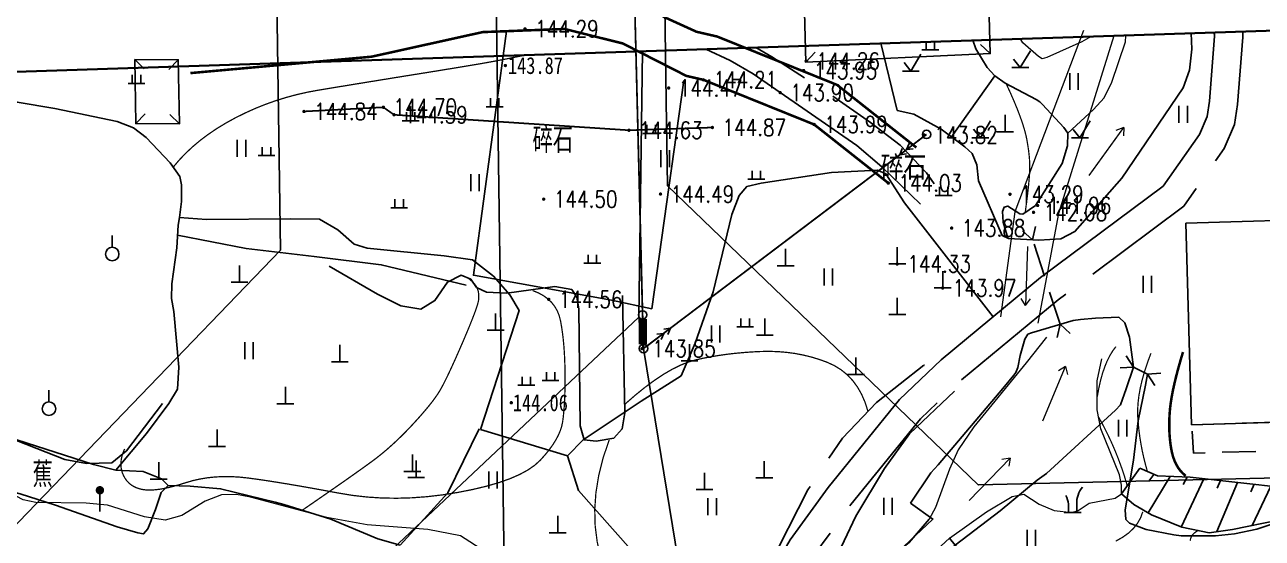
# Model space of a CAD drawing. Extents: x 529262 to 576451, y 2694391 to 2717535.
# Drawn here: x 564718.1 to 564791.4, y 2709362 to 2709392.4 of the extents above; entities that cross this region are included whole.
import ezdxf
from ezdxf.enums import TextEntityAlignment as Align
from ezdxf.xclip import XClip

# ---------------------------------------------------------------- set-up
doc = ezdxf.new("R2010")
doc.units = 0
doc.header["$XCLIPFRAME"] = 0
for name, pattern in [('ACAD_ISO12W100', [22, 12, -3, 0.5, -3, 0.5, -3]), ('X2', [10, 8, -2]), ('X3', [5, 4, -1]), ('X5', [3, 2, -1])]:
    doc.linetypes.add(name, pattern=pattern)
doc.layers.add('ASSIST', color=7, linetype='Continuous', plot=False)
for name, color, linetype in [('DGX', 8, 'Continuous'), ('DLDW', 8, 'Continuous'), ('DLSS', 4, 'Continuous'), ('DMTZ', 8, 'Continuous'), ('GCD', 8, 'Continuous'), ('GXYZ', 8, 'Continuous'), ('JMD', 8, 'Continuous'), ('PP-COM', 7, 'Continuous'), ('RD-中线', 40, 'Continuous'), ('RD-红线', 7, 'Continuous'), ('ZBTZ', 8, 'Continuous'), ('ZJ', 7, 'Continuous'), ('断_中心点', 252, 'Continuous')]:
    doc.layers.add(name, color=color, linetype=linetype)
doc.layers.add('SXSS', color=5, linetype='Continuous', lineweight=0)
doc.layers.add('控制界线1', color=30, linetype='ACAD_ISO12W100', lineweight=35)
doc.styles.add('HZ', font='rs.shx', dxfattribs={"width": 0.8, "bigfont": 'hztxt.shx'})
doc.styles.add('宋体', font='', dxfattribs={"width": 0.75})
doc.styles.get('宋体').set_extended_font_data('SimSun')
doc.linetypes.add('10421', pattern='A,2,[150,AAA.SHX,S=0.5,R=0,X=0,Y=0.5],1e-11', length=2)
doc.linetypes.add('10422', pattern='A,0.75,[150,AAA.SHX,S=0.5,R=0,X=0,Y=0.5],1.5,[177,AAA.SHX,S=1,R=0,X=0,Y=0.4],0.75', length=3)
doc.linetypes.add('1161', pattern='A,0,[149,AAA.SHX,S=0.15,R=0,X=0,Y=0],-1.6', length=1.6)

# ---------------------------------------------------------------- blocks, each defined once
blk = doc.blocks.new('GC200')
at = {"linetype": 'Continuous', "const_width": 0.2, "flags": 128}
blk.add_lwpolyline([(-0.1, 0, 1), (0.1, 0, 1)], format="xyb", close=True, dxfattribs=at)
blk = doc.blocks.new('A$C19FD0107')
at = {"layer": 'RD-中线', "color": 8, "linetype": 'Continuous', "flags": 128}
blk.add_lwpolyline([(-6304.349, 15846.456), (-6276.374, 15793.412, -0.118286), (-6262.53, 15739.157), (-6247.438, 14688.772)], format="xyb", dxfattribs=at)
at = {"layer": 'RD-红线', "color": 8, "linetype": 'Continuous', "flags": 128}
for points in [[(-6244.919, 15209.494), (-6244.777, 15199.645), (-6241.851, 14995.965), (-6241.798, 14992.278)], [(-6265.464, 15038.446), (-6264.745, 14988.451)], [(-6173.391, 14975.716), (-6223.359, 14974.542), (-6223.377, 14974.542)]]:
    blk.add_lwpolyline(points, dxfattribs=at)
at = {"layer": 'RD-红线', "color": 8}
for points in [[(-6241.798, 14992.278), (-6223.377, 14974.542, 0.41689)], [(-6282.344, 14970.197), (-6264.745, 14988.451, 0.411931)]]:
    blk.add_lwpolyline(points, format="xyb", dxfattribs=at)
blk = doc.blocks.new('gc210')
at = {"color": 8}
for p, q in [((-1, 0), (1, 0)), ((-0.5, 1), (-0.5, 0)), ((0.5, 1), (0.5, 0))]:
    blk.add_line(p, q, dxfattribs=at)
for centre, radius, start, end in [((3.4, 1.11), 2.91, 139.3312, 182.0887), ((-2.94, 0.81), 2.45, 4.3743, 29.0242)]:
    blk.add_arc(centre, radius, start, end, dxfattribs=at)
blk = doc.blocks.new('gc119')
at = {"color": 8}
for p, q in [((-1, 0), (1, 0)), ((-0.5, 1), (-0.5, 0)), ((0.5, 1), (0.5, 0))]:
    blk.add_line(p, q, dxfattribs=at)
blk = doc.blocks.new('gc121')
at = {"color": 8}
for p, q in [((-0.5, -1), (-0.5, 1)), ((0.5, -1), (0.5, 1))]:
    blk.add_line(p, q, dxfattribs=at)
blk = doc.blocks.new('gc037')
for p, q in [((0, 0), (-1.39, 0.8)), ((-1.39, -0.8), (0, 0))]:
    blk.add_line(p, q)
blk = doc.blocks.new('gc086')
at = {"color": 8}
for p, q in [((0, 0), (7, 0)), ((7, 0), (6.18, 0.57)), ((7, 0), (6.18, -0.57))]:
    blk.add_line(p, q, dxfattribs=at)
blk = doc.blocks.new('gc165')
at = {"color": 8}
blk.add_line((0, 0), (0, 2), dxfattribs=at)
at = {"color": 8, "const_width": 0.5}
blk.add_lwpolyline([(-0.25, 2.5, 1), (0.25, 2.5, 1)], format="xyb", close=True, dxfattribs=at)
blk = doc.blocks.new('gc125')
at = {"color": 8}
blk.add_line((0, 0.8), (0, 2.2), dxfattribs=at)
blk.add_circle((0, 0), 0.8, dxfattribs=at)
blk = doc.blocks.new('gc111')
for p, q in [((0, 0), (0, 2)), ((-1, 0), (1, 0))]:
    blk.add_line(p, q)
blk = doc.blocks.new('gc123')
at = {"color": 8}
for p, q in [((0, 0), (1.2, 2)), ((-1, 0), (1, 0)), ((0, 0), (-0.8, 1))]:
    blk.add_line(p, q, dxfattribs=at)
blk = doc.blocks.new('gc170')
at = {"color": 8, "linetype": 'Continuous'}
blk.add_circle((0, 0), 0.5, dxfattribs=at)
blk = doc.blocks.new('gc013a')
at = {"linetype": 'Continuous'}
blk.add_line((0.5, 0), (4, 0), dxfattribs=at)
at = {"linetype": 'Continuous', "flags": 128}
for points in [[(2.31, -0.4), (3, 0), (2.31, 0.4)], [(3.31, -0.4), (4, 0), (3.31, 0.4)]]:
    blk.add_lwpolyline(points, dxfattribs=at)

msp = doc.modelspace()

# ---------------------------------------------------------------- linework, layer by layer
at = {"layer": 'ASSIST', "linetype": 'Continuous', "elevation": 24.553, "flags": 128}
for points in [[(564754.771, 2709373.22), (564753.37, 2709428.462), (564752.671, 2709479.539), (564751.864, 2709529.133), (564750.702, 2709593.456), (564750.73, 2709596.38)], [(564754.771, 2709373.22), (564753.37, 2709428.462), (564752.671, 2709479.539), (564751.864, 2709529.133), (564750.702, 2709593.456), (564750.73, 2709596.38)], [(564754.771, 2709373.22), (564771.553, 2709385.925)], [(564754.771, 2709373.22), (564771.553, 2709385.925)], [(564754.738, 2709373.22), (564754.72, 2709375.22)], [(564754.738, 2709373.22), (564754.72, 2709375.22)]]:
    msp.add_lwpolyline(points, dxfattribs=at)
at = {"layer": 'ASSIST', "color": 252, "linetype": 'Continuous', "flags": 128}
for points in [[(564754.497, 2709375.095), (564754.702, 2709390.865)], [(564754.497, 2709375.095), (564754.702, 2709390.865)], [(564718.232, 2709340.933), (564754.497, 2709375.095)], [(564718.232, 2709340.933), (564754.497, 2709375.095)], [(564754.783, 2709373.115), (564754.497, 2709375.095)], [(564754.783, 2709373.115), (564754.497, 2709375.095)], [(564754.783, 2709373.115), (564761.403, 2709332.611)], [(564754.783, 2709373.115), (564761.403, 2709332.611)]]:
    msp.add_lwpolyline(points, dxfattribs=at)
at = {"layer": 'DGX', "color": 252, "linetype": 'Continuous', "const_width": 0.075, "elevation": 144, "flags": 128}
msp.add_lwpolyline([(564726.895, 2709383.984), (564727.248, 2709384.402), (564727.632, 2709384.805), (564728.045, 2709385.192), (564728.489, 2709385.564), (564728.964, 2709385.921), (564729.468, 2709386.263), (564730.003, 2709386.589), (564730.569, 2709386.901), (564731.154, 2709387.192), (564731.748, 2709387.459), (564732.351, 2709387.702), (564732.964, 2709387.92), (564733.585, 2709388.114), (564734.216, 2709388.283), (564734.856, 2709388.428), (564735.505, 2709388.548), (564736.159, 2709388.656), (564736.817, 2709388.764), (564737.476, 2709388.872), (564738.138, 2709388.98), (564738.803, 2709389.088), (564739.47, 2709389.196), (564740.14, 2709389.305), (564740.812, 2709389.413), (564741.462, 2709389.517), (564742.065, 2709389.614), (564742.62, 2709389.704), (564743.129, 2709389.787), (564743.591, 2709389.862), (564744.006, 2709389.931), (564744.374, 2709389.992), (564744.695, 2709390.045), (564744.989, 2709390.095), (564745.276, 2709390.145), (564745.557, 2709390.195), (564745.831, 2709390.245), (564746.098, 2709390.295), (564746.359, 2709390.345), (564746.612, 2709390.394), (564746.86, 2709390.444), (564747.109, 2709390.495), (564747.371, 2709390.547), (564747.644, 2709390.601), (564747.841, 2709390.639)], dxfattribs=at)
at = {"layer": 'DGX', "color": 252, "linetype": 'Continuous', "flags": 128}
for points, const_width in [([(564777.399, 2709381.295), (564777.406, 2709381.345), (564777.415, 2709381.411), (564777.425, 2709381.492), (564777.438, 2709381.589), (564777.452, 2709381.7), (564777.469, 2709381.828), (564777.487, 2709381.971), (564777.508, 2709382.129), (564777.529, 2709382.297), (564777.549, 2709382.468), (564777.569, 2709382.644), (564777.588, 2709382.823), (564777.606, 2709383.006), (564777.623, 2709383.193), (564777.64, 2709383.383), (564777.656, 2709383.578), (564777.667, 2709383.78), (564777.67, 2709383.996), (564777.664, 2709384.224), (564777.65, 2709384.465), (564777.627, 2709384.72), (564777.595, 2709384.987), (564777.555, 2709385.266), (564777.506, 2709385.559), (564777.441, 2709385.874), (564777.349, 2709386.219), (564777.233, 2709386.595), (564777.09, 2709387.003), (564776.922, 2709387.441), (564776.729, 2709387.91), (564776.51, 2709388.41), (564776.266, 2709388.941)], 0.075), ([(564734.538, 2709363.633), (564735.257, 2709364.128), (564735.919, 2709364.587), (564736.525, 2709365.008), (564737.074, 2709365.391), (564737.565, 2709365.737), (564738, 2709366.046), (564738.378, 2709366.317), (564738.698, 2709366.55), (564738.991, 2709366.772), (564739.285, 2709367.007), (564739.58, 2709367.256), (564739.875, 2709367.518), (564740.172, 2709367.794), (564740.47, 2709368.083), (564740.768, 2709368.386), (564741.068, 2709368.702), (564741.356, 2709369.016), (564741.62, 2709369.313), (564741.86, 2709369.593), (564742.076, 2709369.855), (564742.268, 2709370.1), (564742.436, 2709370.328), (564742.58, 2709370.538), (564742.701, 2709370.73), (564742.816, 2709370.936), (564742.947, 2709371.185), (564743.093, 2709371.476), (564743.253, 2709371.811), (564743.429, 2709372.189), (564743.62, 2709372.61), (564743.825, 2709373.075), (564744.046, 2709373.582), (564744.26, 2709374.084), (564744.447, 2709374.534), (564744.607, 2709374.931), (564744.74, 2709375.275), (564744.846, 2709375.567), (564744.924, 2709375.805), (564744.975, 2709375.991), (564744.999, 2709376.124), (564745.006, 2709376.229), (564745.008, 2709376.329), (564745.004, 2709376.425), (564744.994, 2709376.516), (564744.979, 2709376.603), (564744.958, 2709376.685), (564744.931, 2709376.763), (564744.899, 2709376.836), (564744.86, 2709376.908), (564744.812, 2709376.98), (564744.755, 2709377.052), (564744.69, 2709377.126), (564744.616, 2709377.199), (564744.534, 2709377.273), (564744.443, 2709377.348), (564744.343, 2709377.423)], 0.075), ([(564724.012, 2709367.274), (564723.922, 2709367.057), (564723.856, 2709366.845), (564723.812, 2709366.64), (564723.792, 2709366.439), (564723.796, 2709366.244), (564723.823, 2709366.055), (564723.873, 2709365.871), (564723.947, 2709365.693), (564724.039, 2709365.526), (564724.148, 2709365.378), (564724.272, 2709365.246), (564724.412, 2709365.133), (564724.567, 2709365.038), (564724.737, 2709364.96), (564724.923, 2709364.9), (564725.125, 2709364.858), (564725.347, 2709364.835), (564725.595, 2709364.834), (564725.87, 2709364.854), (564726.17, 2709364.894), (564726.497, 2709364.956), (564726.849, 2709365.04), (564727.228, 2709365.144), (564727.632, 2709365.269), (564728.055, 2709365.393), (564728.49, 2709365.491), (564728.936, 2709365.563), (564729.393, 2709365.611), (564729.861, 2709365.633), (564730.341, 2709365.63), (564730.833, 2709365.601), (564731.335, 2709365.547), (564731.864, 2709365.475), (564732.433, 2709365.392), (564733.043, 2709365.297), (564733.693, 2709365.191), (564734.384, 2709365.073), (564735.116, 2709364.944), (564735.889, 2709364.804), (564736.702, 2709364.653), (564737.541, 2709364.516), (564738.393, 2709364.419), (564739.257, 2709364.363), (564740.133, 2709364.348), (564741.021, 2709364.373), (564741.922, 2709364.439), (564742.835, 2709364.545), (564743.76, 2709364.692), (564744.651, 2709364.868), (564745.463, 2709365.062), (564746.194, 2709365.274), (564746.846, 2709365.504), (564747.417, 2709365.752), (564747.909, 2709366.018), (564748.321, 2709366.302), (564748.653, 2709366.604), (564748.929, 2709366.912), (564749.174, 2709367.213), (564749.387, 2709367.507), (564749.568, 2709367.795), (564749.718, 2709368.076), (564749.836, 2709368.35), (564749.922, 2709368.617), (564749.977, 2709368.878), (564750.013, 2709369.148), (564750.044, 2709369.442), (564750.07, 2709369.761), (564750.091, 2709370.104), (564750.106, 2709370.472), (564750.116, 2709370.864), (564750.121, 2709371.28), (564750.12, 2709371.721), (564750.113, 2709372.167), (564750.099, 2709372.597), (564750.077, 2709373.011), (564750.048, 2709373.41), (564750.011, 2709373.794), (564749.967, 2709374.162), (564749.915, 2709374.515), (564749.856, 2709374.853), (564749.776, 2709375.169), (564749.659, 2709375.46), (564749.506, 2709375.726), (564749.318, 2709375.965), (564749.093, 2709376.178), (564748.832, 2709376.366), (564748.535, 2709376.528), (564748.203, 2709376.664)], 0.075), ([(564781.672, 2709370.379), (564781.759, 2709370.865), (564781.86, 2709371.318), (564781.976, 2709371.737), (564782.106, 2709372.123), (564782.251, 2709372.477), (564782.411, 2709372.797), (564782.585, 2709373.084), (564782.775, 2709373.338)], 0.075), ([(564753.682, 2709369.936), (564754.284, 2709370.46), (564754.863, 2709370.928), (564755.421, 2709371.34), (564755.957, 2709371.696), (564756.47, 2709371.995), (564756.962, 2709372.239), (564757.432, 2709372.425), (564757.88, 2709372.556), (564758.322, 2709372.653), (564758.775, 2709372.74), (564759.238, 2709372.817), (564759.713, 2709372.884), (564760.198, 2709372.941), (564760.693, 2709372.987), (564761.2, 2709373.024), (564761.717, 2709373.05), (564762.235, 2709373.058), (564762.746, 2709373.042), (564763.248, 2709373), (564763.743, 2709372.934), (564764.23, 2709372.842), (564764.709, 2709372.725), (564765.18, 2709372.583), (564765.643, 2709372.416), (564766.083, 2709372.214), (564766.484, 2709371.966), (564766.845, 2709371.672), (564767.168, 2709371.333), (564767.452, 2709370.948), (564767.697, 2709370.517), (564767.904, 2709370.041), (564768.071, 2709369.52)], 0.075), ([(564784.631, 2709365.967), (564784.52, 2709366.371), (564784.421, 2709366.774), (564784.333, 2709367.175), (564784.257, 2709367.574), (564784.193, 2709367.972), (564784.141, 2709368.368), (564784.1, 2709368.763), (564784.071, 2709369.156), (564784.063, 2709369.559), (564784.085, 2709369.982), (564784.137, 2709370.426), (564784.22, 2709370.889), (564784.333, 2709371.373), (564784.476, 2709371.878), (564784.649, 2709372.403), (564784.852, 2709372.948)], 0.075), ([(564786.91, 2709365.679), (564786.748, 2709365.817), (564786.602, 2709365.973), (564786.471, 2709366.148), (564786.356, 2709366.342), (564786.256, 2709366.554), (564786.171, 2709366.786), (564786.102, 2709367.036), (564786.048, 2709367.305), (564786.006, 2709367.586), (564785.974, 2709367.87), (564785.952, 2709368.158), (564785.939, 2709368.451), (564785.936, 2709368.747), (564785.942, 2709369.047), (564785.958, 2709369.352), (564785.983, 2709369.66), (564786.022, 2709369.984), (564786.077, 2709370.335), (564786.148, 2709370.714), (564786.236, 2709371.12), (564786.34, 2709371.554), (564786.461, 2709372.015), (564786.598, 2709372.503), (564786.752, 2709373.018)], 0.15), ([(564783.445, 2709365.098), (564783.288, 2709365.625), (564783.115, 2709366.147), (564782.926, 2709366.663), (564782.723, 2709367.172), (564782.504, 2709367.676), (564782.27, 2709368.173), (564782.021, 2709368.663), (564781.756, 2709369.148)], 0.075), ([(564756.584, 2709355.726), (564755.954, 2709355.922), (564755.36, 2709356.211), (564754.803, 2709356.595), (564754.281, 2709357.072), (564753.796, 2709357.642), (564753.346, 2709358.306), (564752.933, 2709359.064), (564752.555, 2709359.916), (564752.243, 2709360.825), (564752.027, 2709361.756), (564751.906, 2709362.71), (564751.881, 2709363.685), (564751.951, 2709364.681), (564752.117, 2709365.7), (564752.378, 2709366.741), (564752.735, 2709367.804)], 0.075), ([(564782.762, 2709361.804), (564783.169, 2709362.031), (564783.52, 2709362.283), (564783.815, 2709362.56), (564784.054, 2709362.862), (564784.238, 2709363.189), (564784.366, 2709363.542)], 0.075), ([(564787.182, 2709361.828), (564787.201, 2709361.952), (564787.246, 2709362.069), (564787.316, 2709362.177), (564787.411, 2709362.277), (564787.532, 2709362.368), (564787.677, 2709362.451)], 0.075)]:
    msp.add_lwpolyline(points, dxfattribs=dict(at, const_width=const_width))
at = {"layer": 'DLDW', "color": 252, "linetype": '1161', "flags": 128}
for points, elevation in [([(564757.122, 2709359.037), (564754.021, 2709361.309), (564750.925, 2709364.8), (564750.259, 2709366.855), (564751.201, 2709367.818), (564754.638, 2709370.109), (564756.997, 2709371.602), (564757.836, 2709373.544), (564758.891, 2709376.585), (564760.009, 2709381.179), (564760.443, 2709382.296), (564760.895, 2709382.828), (564761.747, 2709383.041), (564765.906, 2709383.662), (564768.64, 2709383.801), (564769.144, 2709383.59), (564770.248, 2709381.873), (564775.507, 2709375.11)], 144.183), ([(564723.483, 2709366.013), (564725.104, 2709365.937), (564726.198, 2709365.509), (564726.592, 2709365.108)], 144.023)]:
    msp.add_lwpolyline(points, dxfattribs=dict(at, elevation=elevation))
at = {"layer": 'DLSS', "linetype": 'X3', "const_width": 0.15, "elevation": 24.553, "flags": 128}
for points in [[(564752.084, 2709396.858), (564752.384, 2709394.914), (564756.05, 2709392.857), (564757.911, 2709392.011), (564759.134, 2709391.729), (564766.248, 2709388.858), (564770.948, 2709385.145)], [(564727.915, 2709389.559), (564738.653, 2709390.532), (564745.237, 2709391.99), (564750.101, 2709392.177), (564753.543, 2709391.317), (564757.309, 2709389.394), (564758.325, 2709389.16), (564764.886, 2709386.512), (564769.283, 2709383.038)]]:
    msp.add_lwpolyline(points, dxfattribs=at)
at = {"layer": 'DLSS', "linetype": 'Continuous', "elevation": 144.32, "flags": 128}
msp.add_lwpolyline([(564788.553, 2709391.976), (564788.615, 2709391.877), (564788.616, 2709391.746), (564788.315, 2709387.885), (564788.176, 2709386.977), (564787.72, 2709385.911), (564785.575, 2709382.845), (564778.313, 2709377.432), (564772.419, 2709372.554), (564769.954, 2709370.203), (564765.725, 2709364.995), (564763.458, 2709361.882), (564760.24, 2709356.343), (564759.555, 2709355), (564755.931, 2709347.576)], dxfattribs=at)
at = {"layer": 'DLSS', "linetype": 'X2', "elevation": 144.32, "flags": 128}
msp.add_lwpolyline([(564790.294, 2709392.033), (564790.295, 2709391.682), (564789.984, 2709387.692), (564789.803, 2709386.512), (564789.196, 2709385.091), (564786.795, 2709381.66), (564779.351, 2709376.112), (564773.535, 2709371.298), (564771.19, 2709369.062), (564767.057, 2709363.97), (564764.866, 2709360.964), (564761.715, 2709355.539), (564761.058, 2709354.25), (564757.376, 2709346.708)], dxfattribs=at)
at = {"layer": 'DLSS', "linetype": 'Continuous', "flags": 128}
for points in [[(564758.469, 2709390.988), (564759.909, 2709390.3), (564761.27, 2709389.523), (564767.423, 2709385.26), (564768.903, 2709384.01), (564771.193, 2709381.795)], [(564736.126, 2709334.375), (564740.119, 2709335.917), (564750.119, 2709339.568), (564750.119, 2709339.568), (564751.39, 2709340.202), (564752.842, 2709341.212), (564753.782, 2709342.137), (564753.782, 2709342.137), (564757.277, 2709347.701), (564757.277, 2709347.701), (564762.596, 2709354.587), (564764.588, 2709357.438), (564764.588, 2709357.438), (564767.355, 2709363.276), (564769.049, 2709366.108), (564769.049, 2709366.108), (564770.533, 2709368.175), (564773.214, 2709370.704)]]:
    msp.add_lwpolyline(points, dxfattribs=at)
at = {"layer": 'DLSS', "linetype": 'X2', "flags": 128}
for points in [[(564772.005, 2709382.994), (564771.539, 2709383.646), (564769.984, 2709385.29), (564768.223, 2709386.623), (564765.485, 2709388.532), (564762.372, 2709390.53), (564761.421, 2709391.085)], [(564771.433, 2709372.217), (564771.395, 2709372.249), (564768.589, 2709370.031), (564766.558, 2709367.919), (564764.519, 2709364.852), (564762.019, 2709359.965), (564755.194, 2709348.489), (564752.189, 2709343.67), (564751.172, 2709342.8), (564747.944, 2709341.05), (564738.79, 2709337.544), (564732.246, 2709335.085)]]:
    msp.add_lwpolyline(points, dxfattribs=at)
at = {"layer": 'DLSS', "linetype": 'Continuous', "const_width": 0.1, "elevation": 24.551, "flags": 128}
msp.add_lwpolyline([(564758.855, 2709386.333), (564753.909, 2709386.17), (564739.985, 2709387.087), (564739.35, 2709387.533), (564734.646, 2709387.285)], dxfattribs=at)
at = {"layer": 'DLSS', "linetype": 'X5', "elevation": 144.335, "flags": 128}
msp.add_lwpolyline([(564779.464, 2709374.663), (564777.84, 2709379.674)], dxfattribs=at)
at = {"layer": 'DLSS', "linetype": 'Continuous'}
msp.add_lwpolyline([(564784.642, 2709371.71), (564783.819, 2709372.123)], dxfattribs=at)
at = {"layer": 'DMTZ'}
for p, q in [((564784.191, 2709366.129), (564783.11, 2709364.603)), ((564785.995, 2709365.641), (564784.685, 2709363.48)), ((564785.016, 2709365.766), (564784.724, 2709365.36)), ((564787.989, 2709365.507), (564786.651, 2709362.641)), ((564786.994, 2709365.604), (564786.763, 2709365.16)), ((564789.977, 2709365.288), (564788.751, 2709362.368)), ((564788.983, 2709365.397), (564788.785, 2709364.939)), ((564790.971, 2709365.178), (564790.771, 2709364.72)), ((564791.965, 2709365.069), (564790.858, 2709362.733))]:
    msp.add_line(p, q, dxfattribs=at)
at = {"layer": 'DMTZ', "linetype": '10421', "flags": 128}
for points in [[(564769.813, 2709387.337), (564770.801, 2709387.117), (564772.412, 2709386.242), (564773.824, 2709385.188), (564774.255, 2709384.794), (564774.539, 2709384.115), (564774.627, 2709383.173), (564776.034, 2709379.928), (564776.412, 2709379.745), (564778.199, 2709379.657), (564779.507, 2709379.723), (564780.34, 2709380.164), (564783.13, 2709383.321), (564786.769, 2709388.692), (564787.129, 2709389.739), (564787.272, 2709390.97), (564787.23, 2709391.932)], [(564774.294, 2709391.508), (564774.48, 2709390.989), (564775.14, 2709389.898), (564775.604, 2709389.397), (564776.212, 2709388.97), (564778.053, 2709387.988), (564778.273, 2709387.847), (564778.43, 2709387.703), (564779.694, 2709386.336), (564779.918, 2709386), (564779.902, 2709385.239), (564779.59, 2709384.207), (564778.005, 2709381.71), (564777.252, 2709381.194), (564777.074, 2709381.223), (564776.364, 2709381.674), (564776.147, 2709381.615), (564776.057, 2709381.344), (564776.087, 2709380.711), (564776.326, 2709379.911)], [(564727.153, 2709379.941), (564731.227, 2709379.161), (564735.248, 2709378.679), (564739.229, 2709378.197), (564744.265, 2709376.978)], [(564736.132, 2709378.117), (564739.007, 2709376.444), (564740.389, 2709375.76), (564741.572, 2709375.552), (564742.409, 2709376.073), (564743.158, 2709377.153), (564743.962, 2709377.583), (564744.532, 2709377.346), (564744.877, 2709376.848), (564745.473, 2709376.573), (564745.473, 2709376.573), (564746.665, 2709376.507), (564749.519, 2709376.898), (564750.526, 2709376.718)], [(564750.526, 2709376.718), (564750.823, 2709376.271), (564750.936, 2709375.571), (564751.021, 2709368.64), (564751.251, 2709367.819), (564751.965, 2709367.726), (564753.01, 2709367.907), (564753.513, 2709368.458), (564753.674, 2709369.408), (564753.525, 2709376.366)], [(564724.131, 2709367.163), (564726.255, 2709369.961)]]:
    msp.add_lwpolyline(points, dxfattribs=at)
for points, elevation in [([(564723.483, 2709366.013), (564725.311, 2709368.196), (564726.639, 2709369.966), (564727.157, 2709370.824), (564727.222, 2709372.12), (564726.934, 2709375.431), (564726.794, 2709376.192), (564726.817, 2709377.066), (564727.1, 2709379.192), (564727.195, 2709380.539), (564727.258, 2709380.999), (564727.388, 2709381.945), (564727.388, 2709382.926), (564727.288, 2709383.431), (564726.711, 2709384.244), (564725.291, 2709385.732), (564724.542, 2709386.311), (564723.567, 2709386.679), (564719.881, 2709387.456), (564717.653, 2709387.843), (564710.425, 2709388.01), (564707.842, 2709387.982)], 144.023), ([(564773.164, 2709361.512), (564773.669, 2709361.877), (564775.91, 2709363.61), (564778.105, 2709365.421), (564778.654, 2709365.808), (564782.757, 2709369.571), (564783.044, 2709369.879), (564783.38, 2709370.837), (564783.819, 2709372.123), (564783.587, 2709373.905), (564783.312, 2709374.745), (564782.947, 2709375.093), (564781.571, 2709375.028), (564780.668, 2709374.951), (564780.246, 2709374.894), (564777.78, 2709374.165), (564777.56, 2709374.073), (564777.375, 2709373.778), (564777.099, 2709372.821), (564776.97, 2709372.103), (564776.849, 2709371.795), (564776.73, 2709371.642), (564776.07, 2709370.85), (564772.231, 2709366.334), (564771.797, 2709365.848), (564770.595, 2709364.047)], 144.335), ([(564784.642, 2709371.71), (564784.519, 2709371.061), (564784.087, 2709368.943), (564783.816, 2709366.601), (564783.321, 2709363.655), (564783.355, 2709363.092), (564783.574, 2709362.871), (564784.56, 2709362.492), (564786.204, 2709362.188), (564786.652, 2709362.124), (564787.139, 2709362.112), (564788.682, 2709362.112), (564789.802, 2709362.239), (564791.135, 2709362.517), (564793.857, 2709363.416), (564796.934, 2709364.477)], 142.623), ([(564740.343, 2709361.57), (564739.022, 2709361.933), (564736.24, 2709363.098), (564733.457, 2709363.972), (564732.933, 2709364.124), (564729.703, 2709364.91), (564727.891, 2709365.072), (564726.592, 2709365.108), (564726.187, 2709364.681), (564725.842, 2709363.689), (564725.385, 2709362.527), (564725.137, 2709362.232), (564724.805, 2709362.304), (564723.579, 2709362.66), (564719.924, 2709363.931), (564717.824, 2709364.605), (564717.07, 2709364.817), (564712.058, 2709364.619), (564711.042, 2709364.415), (564706.996, 2709363.564), (564701.857, 2709361.664), (564700.3, 2709360.875), (564699.79, 2709360.226), (564699.515, 2709359.222), (564699.6, 2709358.264), (564700.67, 2709354.535), (564701.26, 2709352.927), (564702.472, 2709350.679), (564703.265, 2709349.717), (564705.056, 2709348.97), (564710.172, 2709346.262), (564711.929, 2709345.805), (564712.961, 2709346.024), (564716.096, 2709342.494), (564717.471, 2709341.476), (564718.502, 2709338.284), (564719.669, 2709336.661), (564720.163, 2709335.988), (564720.53, 2709335.465), (564720.712, 2709335.129), (564720.838, 2709334.89), (564721.03, 2709334.674)], 144.166)]:
    msp.add_lwpolyline(points, dxfattribs=dict(at, elevation=elevation))
at = {"layer": 'DMTZ', "linetype": 'Continuous'}
msp.add_lwpolyline([(564784.191, 2709366.129), (564783.11, 2709364.603)], dxfattribs=at)
at = {"layer": 'DMTZ', "linetype": 'Continuous', "flags": 128}
msp.add_lwpolyline([(564825.888, 2709366.202), (564809.768, 2709366.311), (564799.877, 2709365.274), (564797.326, 2709364.975), (564792.832, 2709364.973), (564787.176, 2709365.597), (564785.235, 2709365.67), (564784.191, 2709366.129)], dxfattribs=at)
at = {"layer": 'DMTZ', "linetype": '10422', "flags": 128}
for points in [[(564770.595, 2709364.047), (564771.924, 2709363.116), (564770.207, 2709361.487), (564769.37, 2709360.739)], [(564771.699, 2709363.104), (564770.521, 2709361.72), (564769.24, 2709360.689)], [(564770.533, 2709359.462), (564771.652, 2709360.81), (564772.906, 2709361.984), (564773.926, 2709360.734), (564775.419, 2709359.091), (564774.983, 2709358.318)]]:
    msp.add_lwpolyline(points, dxfattribs=at)
at = {"layer": 'GXYZ', "linetype": 'Continuous'}
for p, q in [((564754.72, 2709375.22, 24.553), (564753.42, 2709426.462, 24.553)), ((564756.366, 2709374.427, 24.553), (564769.959, 2709384.718, 24.553))]:
    msp.add_line(p, q, dxfattribs=at)
at = {"layer": 'GXYZ', "linetype": 'Continuous', "const_width": 0.5, "elevation": 24.553, "flags": 128}
msp.add_lwpolyline([(564754.736, 2709373.47), (564754.723, 2709374.97)], dxfattribs=at)
at = {"layer": 'JMD', "linetype": 'Continuous'}
for p, q in [((564764.4, 2709390.211), (564764.945, 2709390.798)), ((564775.33, 2709390.715), (564774.744, 2709391.259)), ((564724.613, 2709390.367), (564725.181, 2709389.804)), ((564727.196, 2709390.348), (564726.633, 2709389.78)), ((564724.676, 2709386.569), (564725.239, 2709387.137)), ((564727.259, 2709386.55), (564726.69, 2709387.113))]:
    msp.add_line(p, q, dxfattribs=at)
at = {"layer": 'JMD', "linetype": 'Continuous', "flags": 128}
for points in [[(564764.4, 2709390.211), (564764.316, 2709393.168), (564775.246, 2709393.672), (564775.33, 2709390.715)], [(564724.613, 2709390.367), (564727.196, 2709390.348), (564727.259, 2709386.55), (564724.676, 2709386.569)], [(564786.926, 2709380.666), (564787.261, 2709368.707), (564852.66, 2709370.673), (564852.335, 2709382.604)]]:
    msp.add_lwpolyline(points, close=True, dxfattribs=at)
at = {"layer": 'JMD', "linetype": 'X5', "flags": 128}
msp.add_lwpolyline([(564787.261, 2709368.707), (564852.66, 2709370.673), (564852.671, 2709368.722), (564787.372, 2709367.031)], close=True, dxfattribs=at)
at = {"layer": 'SXSS', "color": 8, "linetype": 'Continuous', "flags": 128}
for points, elevation in [([(564780.848, 2709392.094), (564776.789, 2709381.327), (564775.938, 2709375.106)], 24.553), ([(564781.313, 2709391.738), (564780.753, 2709391.42), (564778.683, 2709390.483), (564778.402, 2709390.4), (564778.195, 2709390.542), (564777.251, 2709391.362), (564777.13, 2709391.542), (564777.119, 2709391.6)], 142.935), ([(564782.643, 2709391.778), (564779.37, 2709381.226), (564778.156, 2709374.737)], 24.553), ([(564779.918, 2709386), (564781.444, 2709387.391), (564782.07, 2709388.084), (564782.541, 2709389.017), (564783.35, 2709391.42), (564783.369, 2709391.772), (564783.37, 2709391.806)], 142.935)]:
    msp.add_lwpolyline(points, dxfattribs=dict(at, elevation=elevation))
at = {"layer": 'SXSS', "color": 8, "linetype": '10421', "flags": 128}
for points in [[(564778.666, 2709373.904), (564777.447, 2709372.373), (564774.343, 2709368.585), (564773.433, 2709367.228), (564772.917, 2709366.074), (564772.09, 2709363.797), (564771.699, 2709363.104)], [(564772.906, 2709361.984), (564775.098, 2709363.545), (564776.629, 2709364.451), (564777.316, 2709364.583), (564778.233, 2709363.988), (564779.106, 2709363.617), (564780.161, 2709363.495), (564780.541, 2709363.627), (564781.183, 2709364.048), (564782.733, 2709364.362), (564783.11, 2709364.603), (564783.11, 2709365.126), (564782.994, 2709365.743), (564781.874, 2709368.467), (564781.663, 2709369.6), (564781.655, 2709371.313), (564781.949, 2709372.612)]]:
    msp.add_lwpolyline(points, dxfattribs=at)
msp.add_lwpolyline([(564726.447, 2709335.783), (564726.447, 2709335.783), (564729.555, 2709336.174), (564735.936, 2709337.248), (564738.632, 2709337.886), (564738.632, 2709337.886), (564745.025, 2709340.653), (564750.643, 2709342.837), (564751.84, 2709343.505), (564754.736, 2709348.439), (564754.687, 2709348.433), (564757.657, 2709353.855), (564758.045, 2709354.913), (564758.045, 2709354.913), (564757.596, 2709355.368), (564756.927, 2709355.611), (564752.309, 2709356.292), (564749.842, 2709357.01), (564748.201, 2709358.023), (564745.357, 2709361.193), (564743.915, 2709362.118), (564743.915, 2709362.118), (564741.99, 2709362.489), (564738.388, 2709362.772), (564735.994, 2709363.204), (564731.481, 2709364.414), (564730.644, 2709364.564), (564729.76, 2709364.552), (564728.785, 2709364.176), (564727.396, 2709363.323), (564726.407, 2709363.044), (564726.407, 2709363.044), (564725.189, 2709363.241), (564722.996, 2709363.947), (564721.741, 2709364.06), (564718.751, 2709364.105), (564717.991, 2709364.245), (564717.588, 2709364.473), (564717.588, 2709364.473), (564717.206, 2709365.775), (564716.929, 2709366.147), (564716.137, 2709366.238), (564712.525, 2709365.821), (564711.24, 2709365.509), (564710.47, 2709364.94), (564709.433, 2709363.707), (564708.512, 2709363.127), (564706.378, 2709362.511), (564701.747, 2709361.623), (564701.017, 2709361.254), (564699.849, 2709360.273), (564699.307, 2709359.402), (564699.364, 2709358.186), (564700.115, 2709356.206), (564700.849, 2709355.104), (564701.867, 2709353.925), (564703.759, 2709351.769), (564705.376, 2709349.416), (564706.745, 2709345.92), (564707.284, 2709345.14), (564707.946, 2709344.597), (564708.996, 2709344.486), (564710.886, 2709344.813), (564711.544, 2709344.837), (564712.19, 2709344.685), (564712.738, 2709344.169), (564713.13, 2709343.524), (564713.944, 2709341.419), (564714.73, 2709340.458), (564717.186, 2709339.214), (564724.076, 2709336.386)], close=True, dxfattribs=at)
at = {"layer": 'ZBTZ', "linetype": '1161', "flags": 128}
for points, elevation in [([(564746.655, 2709392.044), (564744.689, 2709377.571), (564752.867, 2709376.085), (564755.263, 2709375.589), (564757.163, 2709389.129)], 24.553), ([(564769.813, 2709387.337), (564768.835, 2709391.328)], 143.868), ([(564775.604, 2709389.397), (564773.022, 2709385.787)], 143.219), ([(564727.258, 2709380.999), (564728.861, 2709380.868), (564733.866, 2709380.918), (564735.559, 2709380.894), (564736.652, 2709380.267), (564737.62, 2709379.42), (564738.389, 2709379.181), (564742.946, 2709378.716), (564744.627, 2709378.495), (564745.879, 2709377.508), (564746.856, 2709376.416), (564747.405, 2709375.491), (564745.117, 2709368.426)], 144.328), ([(564750.259, 2709366.855), (564745.117, 2709368.426)], 144)]:
    msp.add_lwpolyline(points, dxfattribs=dict(at, elevation=elevation))
at = {"layer": 'ZBTZ', "linetype": 'Continuous'}
msp.add_lwpolyline([(564723.483, 2709366.013), (564722.174, 2709366.356), (564714.232, 2709368.895), (564713.653, 2709368.791), (564712.995, 2709368.449), (564712.391, 2709367.973), (564710.391, 2709364.278)], dxfattribs=at)
at = {"layer": 'ZBTZ', "flags": 128}
msp.add_lwpolyline([(564724.131, 2709367.163), (564723.253, 2709366.439), (564721.76, 2709366.399), (564720.461, 2709366.653), (564716.474, 2709368.215), (564714.714, 2709368.794), (564713.478, 2709368.418), (564712.592, 2709367.779), (564711.937, 2709367.061), (564711.27, 2709365.549)], dxfattribs=at)
at = {"layer": 'ZBTZ', "linetype": '1161', "flags": 128}
for points in [[(564740.343, 2709361.57), (564743.171, 2709364.673), (564745.031, 2709368.457)], [(564826.812, 2709362.186), (564825.719, 2709362.872), (564816.64, 2709363.177), (564811.264, 2709363.148), (564806.135, 2709362.897), (564800.359, 2709362.162), (564798.568, 2709362.02), (564796.855, 2709362.201), (564794.423, 2709362.926), (564793.488, 2709363.073), (564792.395, 2709363.04), (564789.684, 2709362.499), (564788.301, 2709362.304), (564786.688, 2709362.626), (564784.881, 2709363.366), (564783.829, 2709363.977), (564783.11, 2709364.603)]]:
    msp.add_lwpolyline(points, dxfattribs=at)
at = {"layer": '控制界线1', "color": 252, "linetype": 'Continuous', "flags": 128}
msp.add_lwpolyline([(564395.261, 2709379.068), (565147.729, 2709403.763), (565152.04, 2709340.742), (564393.606, 2709312.51)], close=True, dxfattribs=at)

# ---------------------------------------------------------------- block references
at = {"layer": 'DLDW', "color": 252, "linetype": 'Continuous', "xscale": 0.5, "yscale": 0.5, "zscale": 0.5}
for p in [(564776.203, 2709386.08), (564763.193, 2709378.135), (564730.824, 2709377.158), (564736.767, 2709372.445), (564767.366, 2709371.687), (564729.492, 2709367.425), (564741.07, 2709365.94), (564758.388, 2709364.859)]:
    msp.add_blockref('gc111', p, dxfattribs=at)
at = {"layer": 'DLDW', "linetype": 'Continuous', "xscale": 0.5, "yscale": 0.5}
for p in [(564769.812, 2709378.239, 144.334), (564772.507, 2709376.816, 143.971), (564769.812, 2709375.239, 144.334)]:
    msp.add_blockref('gc111', p, dxfattribs=at)
at = {"layer": 'DLDW', "color": 252, "linetype": 'Continuous', "xscale": 0.5, "yscale": 0.5}
for p in [(564746.006, 2709374.312), (564761.962, 2709374.016, 144.549), (564757.501, 2709372.493), (564733.544, 2709369.949), (564741.296, 2709365.586), (564761.928, 2709365.553), (564726.034, 2709365.485), (564749.686, 2709362.302)]:
    msp.add_blockref('gc111', p, dxfattribs=at)
at = {"layer": 'DLSS', "linetype": 'Continuous'}
for p, xscale, yscale, zscale, rotation in [((564777.84, 2709379.674), 0.4999999998432923, 0.4999999998432923, 0.4999999998432923, 287.9535497036994), ((564779.464, 2709374.663, 144.335), 0.4999999998432923, 0.4999999998432923, 0.4999999998432923, 107.9535497036994), ((564783.819, 2709372.123), 0.4999999999473788, 0.4999999999473788, 0.4999999999473788, 333.3514679070649), ((564784.642, 2709371.71), 0.4999999999473788, 0.4999999999473788, 0.4999999999473788, 153.3514679070649)]:
    msp.add_blockref('gc037', p, dxfattribs=dict(at, xscale=xscale, yscale=yscale, zscale=zscale, rotation=rotation))
at = {"layer": 'GCD', "linetype": 'Continuous'}
ref = msp.add_blockref('GC200', (564747.747, 2709392.181, 144.293), dxfattribs=dict(at, xscale=0.5, yscale=0.5, zscale=0.5))
ref.add_attrib('height', '144.29', dxfattribs={"linetype": 'Continuous', "height": 1, "style": 'HZ', "width": 0.8}).set_placement((564748.347, 2709392.181, 144.293), align=Align.MIDDLE_LEFT)
ref = msp.add_blockref('GC200', (564764.413, 2709390.268, 144.26), dxfattribs=dict(at, xscale=0.5, yscale=0.5, zscale=0.5))
ref.add_attrib('height', '144.26', dxfattribs={"linetype": 'Continuous', "height": 1, "style": 'HZ', "width": 0.8}).set_placement((564765.013, 2709390.268, 144.26), align=Align.MIDDLE_LEFT)
ref = msp.add_blockref('GC200', (564764.263, 2709389.708, 143.948), dxfattribs=dict(at, xscale=0.5, yscale=0.5, zscale=0.5))
ref.add_attrib('height', '143.95', dxfattribs={"linetype": 'Continuous', "height": 1, "style": 'HZ', "width": 0.8}).set_placement((564764.863, 2709389.708, 143.948), align=Align.MIDDLE_LEFT)
ref = msp.add_blockref('GC200', (564758.325, 2709389.16, 144.209), dxfattribs=dict(at, xscale=0.5, yscale=0.5, zscale=0.5))
ref.add_attrib('height', '144.21', dxfattribs={"linetype": 'Continuous', "height": 1, "style": 'HZ', "width": 0.8}).set_placement((564758.925, 2709389.16, 144.209), align=Align.MIDDLE_LEFT)
ref = msp.add_blockref('GC200', (564756.263, 2709388.677, 144.474), dxfattribs=dict(at, xscale=0.5, yscale=0.5, zscale=0.5))
ref.add_attrib('height', '144.47', dxfattribs={"linetype": 'Continuous', "height": 1, "style": 'HZ', "width": 0.8}).set_placement((564756.863, 2709388.677, 144.474), align=Align.MIDDLE_LEFT)
ref = msp.add_blockref('GC200', (564762.873, 2709388.404, 143.904), dxfattribs=dict(at, xscale=0.5, yscale=0.5, zscale=0.5))
ref.add_attrib('height', '143.90', dxfattribs={"linetype": 'Continuous', "height": 1, "style": 'HZ', "width": 0.8}).set_placement((564763.473, 2709388.404, 143.904), align=Align.MIDDLE_LEFT)
ref = msp.add_blockref('GC200', (564739.35, 2709387.533, 144.697), dxfattribs=dict(at, xscale=0.5, yscale=0.5, zscale=0.5))
ref.add_attrib('height', '144.70', dxfattribs={"linetype": 'Continuous', "height": 1, "style": 'HZ', "width": 0.8}).set_placement((564739.95, 2709387.533, 144.697), align=Align.MIDDLE_LEFT)
ref = msp.add_blockref('GC200', (564734.646, 2709387.285, 144.838), dxfattribs=dict(at, xscale=0.5, yscale=0.5, zscale=0.5))
ref.add_attrib('height', '144.84', dxfattribs={"linetype": 'Continuous', "height": 1, "style": 'HZ', "width": 0.8}).set_placement((564735.246, 2709387.285, 144.838), align=Align.MIDDLE_LEFT)
ref = msp.add_blockref('GC200', (564739.985, 2709387.087, 144.59), dxfattribs=dict(at, xscale=0.5, yscale=0.5, zscale=0.5))
ref.add_attrib('height', '144.59', dxfattribs={"linetype": 'Continuous', "height": 1, "style": 'HZ', "width": 0.8}).set_placement((564740.585, 2709387.087, 144.59), align=Align.MIDDLE_LEFT)
ref = msp.add_blockref('GC200', (564753.909, 2709386.17, 144.63), dxfattribs=dict(at, xscale=0.5, yscale=0.5, zscale=0.5))
ref.add_attrib('height', '144.63', dxfattribs={"linetype": 'Continuous', "height": 1, "style": 'HZ', "width": 0.8}).set_placement((564754.509, 2709386.17, 144.63), align=Align.MIDDLE_LEFT)
ref = msp.add_blockref('GC200', (564758.855, 2709386.333, 144.868), dxfattribs=dict(at, xscale=0.5, yscale=0.5, zscale=0.5))
ref.add_attrib('height', '144.87', dxfattribs={"linetype": 'Continuous', "height": 1, "style": 'HZ', "width": 0.8}).set_placement((564759.455, 2709386.333, 144.868), align=Align.MIDDLE_LEFT)
ref = msp.add_blockref('GC200', (564764.886, 2709386.512, 143.986), dxfattribs=dict(at, xscale=0.5, yscale=0.5, zscale=0.5))
ref.add_attrib('height', '143.99', dxfattribs={"linetype": 'Continuous', "height": 1, "style": 'HZ', "width": 0.8}).set_placement((564765.486, 2709386.512, 143.986), align=Align.MIDDLE_LEFT)
ref = msp.add_blockref('GC200', (564771.407, 2709385.889, 143.815), dxfattribs=dict(at, xscale=0.5, yscale=0.5, zscale=0.5))
ref.add_attrib('height', '143.82', dxfattribs={"linetype": 'Continuous', "height": 1, "style": 'HZ', "width": 0.8}).set_placement((564772.007, 2709385.889, 143.815), align=Align.MIDDLE_LEFT)
ref = msp.add_blockref('GC200', (564769.283, 2709383.038, 144.028), dxfattribs=dict(at, xscale=0.5, yscale=0.5, zscale=0.5))
ref.add_attrib('height', '144.03', dxfattribs={"linetype": 'Continuous', "height": 1, "style": 'HZ', "width": 0.8}).set_placement((564769.883, 2709383.038, 144.028), align=Align.MIDDLE_LEFT)
ref = msp.add_blockref('GC200', (564755.779, 2709382.382, 144.487), dxfattribs=dict(at, xscale=0.5, yscale=0.5, zscale=0.5))
ref.add_attrib('height', '144.49', dxfattribs={"linetype": 'Continuous', "height": 1, "style": 'HZ', "width": 0.8}).set_placement((564756.379, 2709382.382, 144.487), align=Align.MIDDLE_LEFT)
ref = msp.add_blockref('GC200', (564776.496, 2709382.375, 143.288), dxfattribs=dict(at, xscale=0.5, yscale=0.5, zscale=0.5))
ref.add_attrib('height', '143.29', dxfattribs={"linetype": 'Continuous', "height": 1, "style": 'HZ', "width": 0.8}).set_placement((564777.096, 2709382.375, 143.288), align=Align.MIDDLE_LEFT)
ref = msp.add_blockref('GC200', (564748.86, 2709382.083, 144.498), dxfattribs=dict(at, xscale=0.5, yscale=0.5, zscale=0.5))
ref.add_attrib('height', '144.50', dxfattribs={"linetype": 'Continuous', "height": 1, "style": 'HZ', "width": 0.8}).set_placement((564749.46, 2709382.083, 144.498), align=Align.MIDDLE_LEFT)
ref = msp.add_blockref('GC200', (564778.132, 2709381.711, 141.959), dxfattribs=dict(at, xscale=0.5, yscale=0.5, zscale=0.5))
ref.add_attrib('height', '141.96', dxfattribs={"linetype": 'Continuous', "height": 1, "style": 'HZ', "width": 0.8}).set_placement((564778.732, 2709381.711, 141.959), align=Align.MIDDLE_LEFT)
ref = msp.add_blockref('GC200', (564777.891, 2709381.301, 142.075), dxfattribs=dict(at, xscale=0.5, yscale=0.5, zscale=0.5))
ref.add_attrib('height', '142.08', dxfattribs={"linetype": 'Continuous', "height": 1, "style": 'HZ', "width": 0.8}).set_placement((564778.491, 2709381.301, 142.075), align=Align.MIDDLE_LEFT)
ref = msp.add_blockref('GC200', (564773.038, 2709380.37, 143.88), dxfattribs=dict(at, xscale=0.5, yscale=0.5, zscale=0.5))
ref.add_attrib('height', '143.88', dxfattribs={"linetype": 'Continuous', "height": 1, "style": 'HZ', "width": 0.8}).set_placement((564773.638, 2709380.37, 143.88), align=Align.MIDDLE_LEFT)
ref = msp.add_blockref('GC200', (564769.812, 2709378.239, 144.334), dxfattribs=dict(at, xscale=0.5, yscale=0.5, zscale=0.5))
ref.add_attrib('height', '144.33', dxfattribs={"linetype": 'Continuous', "height": 1, "style": 'HZ', "width": 0.8}).set_placement((564770.412, 2709378.239, 144.334), align=Align.MIDDLE_LEFT)
ref = msp.add_blockref('GC200', (564772.507, 2709376.816, 143.971), dxfattribs=dict(at, xscale=0.5, yscale=0.5, zscale=0.5))
ref.add_attrib('height', '143.97', dxfattribs={"linetype": 'Continuous', "height": 1, "style": 'HZ', "width": 0.8}).set_placement((564773.107, 2709376.816, 143.971), align=Align.MIDDLE_LEFT)
ref = msp.add_blockref('GC200', (564749.156, 2709376.138, 144.564), dxfattribs=dict(at, xscale=0.5, yscale=0.5, zscale=0.5))
ref.add_attrib('height', '144.56', dxfattribs={"linetype": 'Continuous', "height": 1, "style": 'HZ', "width": 0.8}).set_placement((564749.756, 2709376.138, 144.564), align=Align.MIDDLE_LEFT)
ref = msp.add_blockref('GC200', (564754.688, 2709373.22, 143.85), dxfattribs=dict(at, xscale=0.5, yscale=0.5, zscale=0.5))
ref.add_attrib('height', '143.85', dxfattribs={"linetype": 'Continuous', "height": 1, "style": 'HZ', "width": 0.8}).set_placement((564755.288, 2709373.22, 143.85), align=Align.MIDDLE_LEFT)
at = {"layer": 'GXYZ', "linetype": 'Continuous', "xscale": 0.5000000001347411, "yscale": 0.5000000001347411}
for p, rotation in [((564771.553, 2709385.925, 24.553), 217.1268362376454), ((564754.771, 2709373.22, 24.553), 37.12683623764543)]:
    msp.add_blockref('gc013a', p, dxfattribs=dict(at, rotation=rotation))
at = {"layer": 'GXYZ', "linetype": 'Continuous', "xscale": 0.5, "yscale": 0.5}
for p in [(564771.553, 2709385.925, 24.553), (564754.72, 2709375.22, 24.553), (564754.771, 2709373.22, 24.553), (564754.771, 2709373.22, 24.553)]:
    msp.add_blockref('gc170', p, dxfattribs=at)
at = {"layer": 'PP-COM'}
ref = msp.add_blockref('A$C19FD0107', (570997.993, 2694390.603), dxfattribs=at)
XClip(ref).set_block_clipping_path([(-9366.4383134884, 14428.6043910822), (-3328.4480743363, 17452.7484863754)])
at = {"layer": 'SXSS', "color": 8, "linetype": 'Continuous'}
for p, xscale, yscale, zscale, rotation in [((564781.198, 2709383.486), 0.5000000001584559, 0.5000000001584559, 0.5000000001584559, 54.35558892010086), ((564777.539, 2709379.28, 24.553), 0.5000000001906862, 0.5000000001906862, 0.5000000001906862, 268.0893444422111), ((564778.446, 2709368.937), 0.4999999999540155, 0.4999999999540155, 0.4999999999540155, 67.40235016480476), ((564774.075, 2709364.218), 0.4999999999958895, 0.4999999999958895, 0.4999999999958895, 45.96612198628279)]:
    msp.add_blockref('gc086', p, dxfattribs=dict(at, xscale=xscale, yscale=yscale, zscale=zscale, rotation=rotation))
at = {"layer": 'ZBTZ', "linetype": 'Continuous', "xscale": 0.5, "yscale": 0.5}
for name, p in [('gc119', (564771.77, 2709390.939)), ('gc123', (564777.105, 2709389.887)), ('gc123', (564770.618, 2709389.679)), ('gc119', (564724.716, 2709388.947)), ('gc121', (564780.292, 2709389.062)), ('gc119', (564745.948, 2709387.566)), ('gc119', (564740.971, 2709386.735, 24.553)), ('gc121', (564786.76, 2709387.113)), ('gc119', (564755.226, 2709385.987)), ('gc123', (564774.739, 2709385.726)), ('gc123', (564780.642, 2709385.722)), ('gc121', (564730.94, 2709385.102)), ('gc119', (564732.425, 2709384.663)), ('gc121', (564756.055, 2709384.481)), ('gc121', (564744.781, 2709383.064)), ('gc119', (564761.458, 2709383.267, 24.553)), ('gc119', (564772.561, 2709382.31)), ('gc119', (564740.289, 2709381.579)), ('gc125', (564723.279, 2709378.828)), ('gc119', (564751.738, 2709378.289)), ('gc121', (564765.727, 2709377.471)), ('gc121', (564784.636, 2709377.034)), ('gc119', (564760.798, 2709374.516, 24.553)), ('gc121', (564759.05, 2709374.09)), ('gc121', (564731.389, 2709373.101)), ('gc119', (564749.262, 2709371.326)), ('gc119', (564747.828, 2709371.049, 24.553)), ('gc125', (564719.527, 2709369.656)), ('gc121', (564783.177, 2709368.504)), ('gc121', (564745.849, 2709365.432)), ('gc165', (564722.549, 2709363.572)), ('gc121', (564758.843, 2709363.844)), ('gc121', (564769.27, 2709363.864)), ('gc121', (564777.757, 2709361.973))]:
    msp.add_blockref(name, p, dxfattribs=at)
at = {"layer": 'ZBTZ', "linetype": 'Continuous', "xscale": 0.5, "yscale": 0.5, "zscale": 0.5}
msp.add_blockref('gc210', (564780.206, 2709363.504), dxfattribs=at)
at = {"layer": '断_中心点', "color": 252, "linetype": 'Continuous'}
ref = msp.add_blockref('GC200', (564746.583, 2709390.008, 143.87), dxfattribs=dict(at, xscale=0.5, yscale=0.5, zscale=0.5))
ref.add_attrib('height', '143.87', dxfattribs={"linetype": 'Continuous', "height": 1, "style": '宋体', "width": 0.8}).set_placement((564746.733, 2709390.008, 143.87), align=Align.MIDDLE_LEFT)
ref = msp.add_blockref('GC200', (564746.934, 2709370.011, 144.06), dxfattribs=dict(at, xscale=0.5, yscale=0.5, zscale=0.5))
ref.add_attrib('height', '144.06', dxfattribs={"linetype": 'Continuous', "height": 1, "style": '宋体', "width": 0.8}).set_placement((564747.024, 2709370.011, 144.06), align=Align.MIDDLE_LEFT)

# ---------------------------------------------------------------- texts
at = {"layer": 'DLSS', "color": 8, "linetype": 'Continuous', "style": '宋体', "width": 0.8}
msp.add_text('碎石', height=1.25, dxfattribs=at).set_placement((564770.183, 2709384.024), align=Align.MIDDLE)
at = {"layer": 'SXSS', "color": 8, "linetype": 'Continuous', "style": 'HZ', "width": 0.8}
msp.add_text('碎石', height=1.5, dxfattribs=at).set_placement((564749.394, 2709385.658, 24.553), align=Align.MIDDLE)
at = {"layer": 'ZJ', "color": 8, "linetype": 'Continuous', "style": 'HZ', "width": 0.8}
msp.add_text('蕉', height=1.5, dxfattribs=at).set_placement((564719.151, 2709365.831), align=Align.MIDDLE)

doc.saveas('drawing.dxf')
